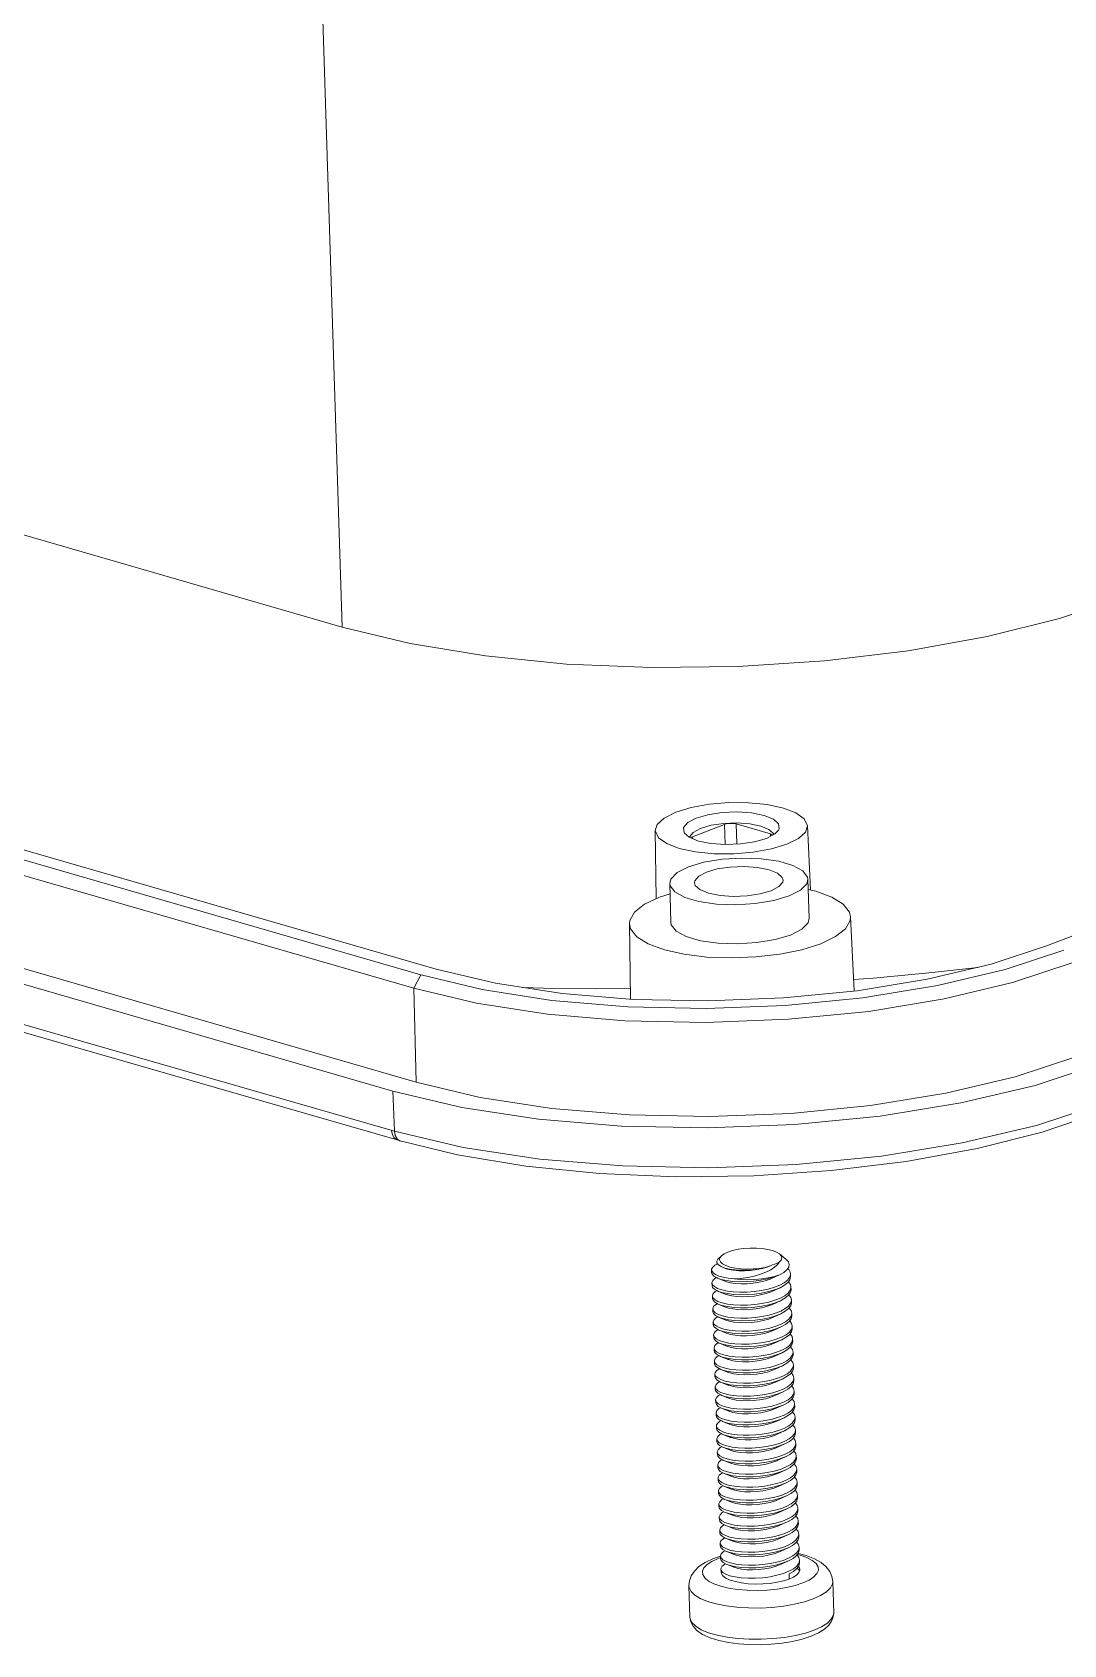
# Model space of a CAD drawing. Header units: millimetres. Extents: x 2698 to 3039, y 1138 to 1364.
# Drawn here: x 2855.01 to 2884.84, y 1137.73 to 1184.39 of the extents above; entities that cross this region are included whole.
import ezdxf

# ---------------------------------------------------------------- set-up
doc = ezdxf.new("R2010")
doc.units = ezdxf.units.MM
doc.layers.add('from', color=7, linetype='Continuous', lineweight=13)

# ---------------------------------------------------------------- blocks, each defined once
blk = doc.blocks.new('A$C4FA966CF')
at = {"color": 7, "linetype": 'Continuous'}
for p, q in [((49.082, 36.808), (48.234, 63.384)), ((49.082, 36.808), (6.446, 49.146)), ((74.582, 25.29), (114.255, 40.681)), ((51.927, 24.226), (9.651, 36.46)), ((10.198, 36.673), (52.474, 24.439)), ((51.663, 23.743), (9.387, 35.977)), ((8.642, 32.258), (50.911, 20.027)), ((9.472, 32.582), (51.748, 20.348)), ((60.399, 29.451), (60.43, 26.986)), ((61.62, 29.207), (61.448, 29.357)), ((61.956, 29.07), (61.62, 29.207)), ((61.738, 29.219), (62.901, 29.67)), ((61.738, 29.219), (61.741, 29.15)), ((62.036, 29.527), (61.765, 29.384)), ((62.924, 28.942), (62.901, 29.67)), ((63.325, 29.687), (63.348, 28.958)), ((63.325, 29.687), (64.564, 29.328)), ((64.723, 29.326), (64.417, 29.164)), ((64.565, 29.243), (64.564, 29.328)), ((64.673, 29.299), (64.669, 29.342)), ((64.854, 29.464), (64.723, 29.326)), ((65.896, 29.624), (66.012, 27.301)), ((60.919, 27.531), (60.963, 26.119)), ((65.916, 27.687), (65.96, 26.276)), ((60.93, 27.162), (60.546, 27.041)), ((66.198, 27.259), (65.928, 27.32)), ((67.459, 26.332), (67.593, 23.646)), ((59.463, 26.081), (59.498, 23.354)), ((51.927, 24.226), (51.663, 23.743)), ((70.175, 24.286), (72.055, 24.49)), ((51.663, 23.743), (51.748, 20.348)), ((50.97, 18.57), (36.844, 22.639)), ((37.122, 22.274), (51.07, 18.257)), ((50.915, 20.025), (50.97, 18.57)), ((74.174, 18.784), (76.524, 19.555)), ((51.069, 18.257), (51.174, 18.226)), ((51.155, 18.232), (51.172, 18.226)), ((62.791, 14.071), (62.681, 13.967)), ((64.89, 14.136), (65.123, 13.944)), ((62.432, 13.557), (62.435, 13.462)), ((62.832, 13.652), (62.929, 13.614)), ((64.365, 13.645), (64.509, 13.689)), ((64.611, 13.73), (64.614, 13.731)), ((64.614, 13.731), (64.631, 13.74)), ((62.447, 13.086), (62.45, 12.992)), ((62.668, 13.253), (62.944, 13.144)), ((64.626, 13.26), (64.894, 13.385)), ((64.641, 12.789), (64.908, 12.915)), ((64.893, 13.385), (64.696, 13.306)), ((64.907, 12.914), (64.713, 12.836)), ((65.287, 13.379), (65.254, 13.28)), ((65.303, 12.926), (65.275, 12.823)), ((65.288, 13.411), (65.287, 13.379)), ((65.288, 13.411), (65.291, 13.317)), ((65.303, 12.94), (65.303, 12.926)), ((65.303, 12.94), (65.306, 12.846)), ((62.462, 12.616), (62.465, 12.522)), ((62.682, 12.782), (62.958, 12.673)), ((62.697, 12.312), (62.973, 12.203)), ((64.655, 12.319), (64.923, 12.444)), ((64.922, 12.444), (64.726, 12.366)), ((65.318, 12.456), (65.29, 12.353)), ((65.318, 12.47), (65.318, 12.456)), ((65.318, 12.47), (65.321, 12.376)), ((62.477, 12.145), (62.479, 12.051)), ((62.491, 11.675), (62.494, 11.581)), ((62.52, 11.598), (62.491, 11.675)), ((62.575, 11.818), (62.653, 11.87)), ((62.712, 11.841), (62.988, 11.733)), ((64.67, 11.849), (64.938, 11.974)), ((65.333, 11.986), (65.305, 11.883)), ((65.333, 11.999), (65.333, 11.986)), ((65.333, 11.999), (65.335, 11.905)), ((62.506, 11.205), (62.509, 11.11)), ((62.727, 11.371), (63.003, 11.262)), ((64.685, 11.378), (64.953, 11.503)), ((64.952, 11.503), (64.757, 11.425)), ((65.347, 11.515), (65.32, 11.412)), ((65.347, 11.529), (65.347, 11.515)), ((65.347, 11.529), (65.35, 11.435)), ((62.521, 10.734), (62.524, 10.64)), ((62.741, 10.901), (63.017, 10.792)), ((64.7, 10.908), (64.967, 11.033)), ((64.714, 10.437), (64.982, 10.563)), ((64.966, 11.033), (64.772, 10.955)), ((65.362, 11.045), (65.334, 10.942)), ((65.377, 10.574), (65.349, 10.471)), ((65.362, 11.059), (65.362, 11.045)), ((65.362, 11.059), (65.365, 10.965)), ((65.377, 10.588), (65.377, 10.574)), ((65.377, 10.588), (65.38, 10.494)), ((62.536, 10.264), (62.538, 10.17)), ((62.756, 10.43), (63.032, 10.321)), ((62.771, 9.96), (63.047, 9.851)), ((64.729, 9.967), (64.997, 10.092)), ((64.996, 10.092), (64.804, 10.015)), ((65.392, 10.104), (65.364, 10.001)), ((65.392, 10.118), (65.392, 10.104)), ((65.392, 10.118), (65.394, 10.024)), ((62.55, 9.793), (62.553, 9.699)), ((62.786, 9.489), (63.062, 9.381)), ((64.744, 9.497), (65.012, 9.622)), ((65.011, 9.621), (64.816, 9.544)), ((65.406, 9.634), (65.379, 9.531)), ((65.406, 9.647), (65.406, 9.634)), ((65.406, 9.647), (65.409, 9.553)), ((62.565, 9.323), (62.568, 9.229)), ((62.58, 8.853), (62.583, 8.758)), ((62.8, 9.019), (63.076, 8.91)), ((64.759, 9.026), (65.026, 9.151)), ((65.025, 9.151), (64.829, 9.073)), ((65.421, 9.163), (65.393, 9.06)), ((65.421, 9.177), (65.421, 9.163)), ((65.421, 9.177), (65.424, 9.083)), ((62.595, 8.382), (62.598, 8.288)), ((62.815, 8.549), (63.091, 8.44)), ((64.773, 8.556), (65.041, 8.681)), ((64.788, 8.085), (65.056, 8.211)), ((65.04, 8.681), (64.846, 8.603)), ((65.055, 8.21), (64.882, 8.14)), ((65.436, 8.693), (65.408, 8.59)), ((65.451, 8.222), (65.423, 8.119)), ((65.436, 8.707), (65.436, 8.693)), ((65.436, 8.707), (65.439, 8.613)), ((65.451, 8.236), (65.451, 8.222)), ((65.451, 8.236), (65.453, 8.142)), ((62.609, 7.912), (62.612, 7.818)), ((62.83, 8.078), (63.106, 7.969)), ((62.977, 8.031), (62.83, 8.078)), ((62.845, 7.608), (63.121, 7.499)), ((63.236, 7.93), (63.106, 7.969)), ((64.803, 7.615), (65.071, 7.74)), ((65.07, 7.74), (64.874, 7.662)), ((65.465, 7.752), (65.438, 7.649)), ((65.465, 7.766), (65.465, 7.752)), ((65.465, 7.766), (65.468, 7.672)), ((62.624, 7.441), (62.627, 7.347)), ((62.859, 7.137), (63.135, 7.029)), ((64.818, 7.145), (65.085, 7.27)), ((65.084, 7.269), (64.89, 7.192)), ((65.48, 7.282), (65.452, 7.179)), ((65.48, 7.295), (65.48, 7.282)), ((65.48, 7.295), (65.483, 7.201)), ((62.639, 6.971), (62.642, 6.877)), ((62.654, 6.501), (62.657, 6.406)), ((62.874, 6.667), (63.15, 6.558)), ((64.832, 6.674), (65.1, 6.799)), ((65.495, 6.811), (65.467, 6.708)), ((65.495, 6.825), (65.495, 6.811)), ((65.495, 6.825), (65.498, 6.731)), ((62.668, 6.03), (62.671, 5.936)), ((62.889, 6.197), (63.165, 6.088)), ((64.847, 6.204), (65.115, 6.329)), ((64.862, 5.733), (65.13, 5.859)), ((65.114, 6.329), (64.922, 6.252)), ((65.129, 5.858), (64.934, 5.781)), ((65.51, 6.341), (65.482, 6.238)), ((65.524, 5.87), (65.497, 5.767)), ((65.51, 6.355), (65.51, 6.341)), ((65.51, 6.355), (65.512, 6.261)), ((65.524, 5.884), (65.524, 5.87)), ((65.524, 5.884), (65.527, 5.79)), ((62.683, 5.56), (62.686, 5.466)), ((62.904, 5.726), (63.18, 5.617)), ((62.918, 5.256), (63.194, 5.147)), ((64.877, 5.263), (65.144, 5.388)), ((65.539, 5.4), (65.511, 5.297)), ((65.539, 5.414), (65.539, 5.4)), ((65.539, 5.414), (65.542, 5.32)), ((62.698, 5.089), (62.701, 4.995)), ((62.933, 4.785), (63.209, 4.677)), ((64.891, 4.793), (65.159, 4.918)), ((65.158, 4.917), (64.963, 4.84)), ((65.554, 4.93), (65.526, 4.827)), ((65.554, 4.943), (65.554, 4.93)), ((65.554, 4.943), (65.557, 4.849)), ((62.713, 4.619), (62.716, 4.525)), ((62.727, 4.149), (62.73, 4.054)), ((62.948, 4.315), (63.224, 4.206)), ((64.906, 4.322), (65.174, 4.447)), ((65.173, 4.447), (65.031, 4.388)), ((65.569, 4.459), (65.541, 4.356)), ((65.569, 4.473), (65.569, 4.459)), ((65.569, 4.473), (65.571, 4.379)), ((62.742, 3.678), (62.745, 3.584)), ((62.963, 3.845), (63.239, 3.736)), ((64.921, 3.852), (65.189, 3.977)), ((64.936, 3.381), (65.203, 3.507)), ((65.188, 3.977), (64.991, 3.898)), ((65.202, 3.506), (65.008, 3.429)), ((65.583, 3.989), (65.556, 3.886)), ((65.598, 3.518), (65.57, 3.415)), ((65.583, 4.003), (65.583, 3.989)), ((65.583, 4.003), (65.586, 3.909)), ((65.598, 3.532), (65.598, 3.518)), ((65.598, 3.532), (65.601, 3.438)), ((62.502, 3.116), (62.757, 3.2)), ((62.759, 3.15), (62.669, 3.121)), ((62.757, 3.208), (62.76, 3.114)), ((62.977, 3.374), (63.253, 3.265)), ((64.95, 2.911), (65.218, 3.036)), ((65.217, 3.036), (65.022, 2.958)), ((65.613, 3.048), (65.585, 2.945)), ((65.613, 3.062), (65.613, 3.048)), ((65.613, 3.062), (65.616, 2.968)), ((62.772, 2.737), (62.775, 2.633)), ((62.992, 2.904), (63.268, 2.795)), ((65.232, 2.565), (65.238, 2.377)), ((65.533, 2.776), (65.595, 2.702)), ((65.595, 2.702), (65.608, 2.659)), ((61.615, 2.126), (61.651, 0.997)), ((66.813, 2.289), (66.848, 1.16))]:
    blk.add_line(p, q, dxfattribs=at)
for points in [[(49.082, 36.808), (51.531, 36.214), (54.256, 35.765), (57.191, 35.472), (60.262, 35.342), (63.395, 35.38), (66.512, 35.583), (69.537, 35.947), (72.395, 36.463), (75.016, 37.118), (77.336, 37.897)], [(65.028, 30.261), (64.444, 30.387), (63.773, 30.454), (63.06, 30.458), (62.354, 30.399), (61.7, 30.281), (61.143, 30.112)], [(61.143, 30.112), (60.724, 29.902), (60.471, 29.669), (60.399, 29.451)], [(61.448, 29.357), (61.437, 29.376), (61.42, 29.557), (61.57, 29.736), (61.874, 29.897), (62.301, 30.022), (62.809, 30.099), (63.351, 30.121), (63.881, 30.085), (64.338, 29.994)], [(64.338, 29.994), (64.673, 29.857), (64.857, 29.689), (64.874, 29.506), (64.854, 29.464)], [(65.896, 29.624), (65.779, 29.873), (65.484, 30.086), (65.028, 30.261)], [(60.399, 29.451), (60.4, 29.426), (60.516, 29.19), (60.811, 28.977), (61.266, 28.802)], [(61.765, 29.384), (61.631, 29.225), (61.634, 29.201)], [(61.738, 29.219), (61.692, 29.197), (61.678, 29.183)], [(64.417, 29.164), (63.985, 29.039), (63.473, 28.963), (62.931, 28.942), (62.408, 28.978), (61.956, 29.07)], [(64.211, 29.611), (63.811, 29.691), (63.349, 29.724), (62.87, 29.705), (62.417, 29.638), (62.036, 29.527)], [(63.11, 29.708), (63.033, 29.702), (62.961, 29.689), (62.901, 29.67)], [(63.325, 29.687), (63.261, 29.7), (63.188, 29.708), (63.11, 29.708)], [(64.669, 29.342), (64.506, 29.49), (64.211, 29.611)], [(64.646, 29.285), (64.646, 29.286), (64.613, 29.309), (64.564, 29.328)], [(65.152, 28.952), (65.571, 29.161), (65.824, 29.395), (65.896, 29.624)], [(61.266, 28.802), (61.851, 28.676), (62.522, 28.61), (63.235, 28.605), (63.941, 28.664), (64.595, 28.782), (65.152, 28.952)], [(61.595, 28.136), (61.186, 27.927), (60.959, 27.693), (60.919, 27.53)], [(65.916, 27.688), (65.903, 27.764), (65.733, 27.991), (65.375, 28.188), (64.86, 28.339), (64.227, 28.43), (63.53, 28.456), (62.821, 28.412), (62.155, 28.303), (61.595, 28.136)], [(61.818, 27.559), (61.83, 27.632), (61.968, 27.797), (62.247, 27.945), (62.64, 28.06), (63.106, 28.13), (63.605, 28.151), (64.092, 28.118), (64.512, 28.033)], [(64.512, 28.033), (64.819, 27.908), (64.988, 27.754), (65.016, 27.659)], [(60.919, 27.53), (60.931, 27.454), (61.102, 27.227), (61.46, 27.03), (61.975, 26.879), (62.607, 26.787), (63.304, 26.762), (64.014, 26.805), (64.679, 26.915), (65.239, 27.082)], [(62.323, 27.184), (62.014, 27.311), (61.845, 27.466), (61.818, 27.559)], [(65.016, 27.659), (65.004, 27.586), (64.865, 27.42), (64.583, 27.271)], [(65.239, 27.082), (65.649, 27.291), (65.875, 27.525), (65.916, 27.688)], [(60.546, 27.041), (60.008, 26.783), (59.646, 26.496), (59.476, 26.195), (59.464, 26.081)], [(64.583, 27.271), (64.187, 27.156), (63.717, 27.086), (63.218, 27.067), (62.738, 27.101), (62.323, 27.184)], [(67.459, 26.331), (67.419, 26.501), (67.193, 26.787), (66.78, 27.044), (66.198, 27.259)], [(65.96, 26.276), (65.921, 26.117), (65.694, 25.88), (65.284, 25.67)], [(66.377, 25.354), (66.915, 25.613), (67.277, 25.9), (67.447, 26.2), (67.459, 26.331)], [(59.464, 26.081), (59.504, 25.895), (59.73, 25.609), (60.143, 25.352), (60.726, 25.136)], [(65.284, 25.67), (64.726, 25.504), (64.068, 25.395), (63.366, 25.351), (62.671, 25.375), (62.036, 25.465), (61.517, 25.613), (61.154, 25.81), (60.977, 26.037), (60.963, 26.119)], [(51.929, 24.226), (54.14, 23.698), (56.663, 23.308), (59.41, 23.077), (62.242, 23.017), (65.099, 23.126), (67.906, 23.401), (70.602, 23.84), (73.05, 24.422), (75.163, 25.121)], [(74.582, 25.29), (72.546, 24.618), (70.228, 24.068), (67.698, 23.656), (65.032, 23.393), (62.311, 23.289), (59.615, 23.344), (57.026, 23.56), (54.621, 23.928), (52.474, 24.439)], [(60.726, 25.136), (61.447, 24.975), (62.266, 24.875), (63.142, 24.842), (64.033, 24.876), (64.897, 24.976), (65.691, 25.138), (66.377, 25.354)], [(51.663, 23.743), (53.932, 23.203), (56.498, 22.806), (59.291, 22.57), (62.228, 22.506), (65.21, 22.621), (68.114, 22.909), (70.844, 23.358), (73.318, 23.95), (75.471, 24.66)], [(67.573, 24.061), (68.276, 24.113), (70.175, 24.286)], [(55.608, 23.777), (56.354, 23.754), (58.272, 23.728), (59.493, 23.732)], [(50.911, 20.027), (53.4, 19.435), (56.18, 19.009), (59.174, 18.759), (62.291, 18.694), (65.439, 18.815), (68.522, 19.119), (71.448, 19.595), (74.128, 20.232), (76.489, 21.011)], [(75.6, 21.266), (73.404, 20.542), (70.903, 19.948), (68.173, 19.503), (65.297, 19.22), (62.361, 19.107), (59.452, 19.167), (56.658, 19.399), (54.064, 19.797), (51.748, 20.348)], [(50.968, 18.572), (53.446, 17.987), (56.224, 17.564), (59.218, 17.317), (62.337, 17.253), (65.487, 17.374), (68.571, 17.676), (71.497, 18.151), (74.174, 18.784)], [(51.172, 18.226), (53.247, 17.723), (55.722, 17.311), (58.375, 17.045), (61.138, 16.929), (63.964, 16.965), (66.757, 17.151), (69.471, 17.48), (72.03, 17.947), (74.382, 18.541), (76.338, 19.197)], [(50.865, 18.6), (50.892, 18.448), (50.957, 18.331)], [(50.957, 18.331), (51.052, 18.262), (51.069, 18.257)], [(50.968, 18.572), (50.995, 18.419), (51.06, 18.301), (51.155, 18.232)], [(62.791, 14.071), (62.734, 13.994), (62.722, 13.918), (62.755, 13.844), (62.832, 13.774), (62.949, 13.713), (63.102, 13.661), (63.285, 13.622), (63.49, 13.597), (63.71, 13.586), (63.935, 13.591), (64.156, 13.611), (64.365, 13.645)], [(64.89, 14.136), (64.783, 14.203), (64.64, 14.258), (64.466, 14.301), (64.267, 14.331), (64.051, 14.347), (63.827, 14.347), (63.604, 14.332), (63.39, 14.302), (63.195, 14.259), (63.025, 14.205), (62.888, 14.14), (62.791, 14.071)], [(64.873, 13.842), (64.943, 13.916), (64.969, 13.992), (64.951, 14.068), (64.89, 14.136)], [(62.432, 13.557), (62.436, 13.589), (62.473, 13.658), (62.552, 13.726), (62.649, 13.779)], [(62.485, 13.452), (62.44, 13.519), (62.432, 13.557)], [(62.668, 13.253), (62.631, 13.268), (62.519, 13.332), (62.453, 13.402), (62.435, 13.462)], [(63.248, 13.233), (63.037, 13.255), (62.851, 13.29), (62.694, 13.336), (62.57, 13.39), (62.485, 13.452)], [(62.679, 13.739), (62.628, 13.807), (62.623, 13.878), (62.664, 13.95), (62.681, 13.968)], [(62.832, 13.652), (62.774, 13.678), (62.679, 13.739)], [(64.365, 13.645), (64.161, 13.598), (63.94, 13.566), (63.713, 13.548), (63.488, 13.545), (63.273, 13.558), (63.077, 13.585), (62.909, 13.626), (62.832, 13.652)], [(64.614, 13.731), (64.465, 13.671), (64.273, 13.614), (64.063, 13.57), (63.844, 13.542), (63.626, 13.528), (63.416, 13.529), (63.225, 13.545), (63.059, 13.575), (62.929, 13.614)], [(64.713, 13.657), (64.573, 13.563), (64.398, 13.476), (64.196, 13.4), (63.975, 13.337), (63.738, 13.288), (63.492, 13.252), (63.248, 13.233)], [(64.631, 13.74), (64.723, 13.771), (64.804, 13.805), (64.873, 13.842)], [(64.873, 13.842), (64.835, 13.779), (64.781, 13.717), (64.713, 13.657)], [(64.894, 13.385), (65.045, 13.469), (65.157, 13.561), (65.223, 13.658), (65.24, 13.755), (65.209, 13.849), (65.123, 13.944)], [(65.186, 13.604), (65.221, 13.571), (65.276, 13.477), (65.288, 13.411)], [(62.447, 13.086), (62.447, 13.096), (62.476, 13.172), (62.552, 13.245), (62.611, 13.279)], [(62.535, 12.952), (62.467, 13.022), (62.447, 13.086)], [(62.682, 12.782), (62.652, 12.795), (62.539, 12.858), (62.471, 12.927), (62.45, 12.992)], [(64.904, 13.008), (64.708, 12.93), (64.483, 12.864), (64.237, 12.813), (63.978, 12.777), (63.716, 12.757), (63.459, 12.753), (63.216, 12.766), (62.995, 12.794), (62.803, 12.835), (62.648, 12.889), (62.535, 12.952)], [(64.696, 13.306), (64.467, 13.24), (64.217, 13.188), (63.958, 13.152), (63.697, 13.133), (63.437, 13.13), (63.19, 13.144), (62.969, 13.173), (62.782, 13.214), (62.668, 13.253)], [(64.713, 12.836), (64.488, 12.771), (64.239, 12.718), (63.979, 12.682), (63.718, 12.663), (63.462, 12.659), (63.22, 12.672), (62.998, 12.7), (62.808, 12.741), (62.682, 12.782)], [(64.626, 13.26), (64.552, 13.228), (64.366, 13.165), (64.159, 13.115), (63.939, 13.08), (63.715, 13.06), (63.498, 13.057), (63.296, 13.069), (63.119, 13.094), (62.975, 13.132), (62.944, 13.144)], [(63.248, 13.233), (63.488, 13.21), (63.739, 13.202), (63.995, 13.21), (64.246, 13.233), (64.484, 13.271)], [(64.484, 13.271), (64.702, 13.322), (64.893, 13.385)], [(65.254, 13.28), (65.177, 13.184), (65.059, 13.093), (64.904, 13.008)], [(65.291, 13.317), (65.265, 13.203), (65.19, 13.1), (65.068, 13.002), (64.908, 12.915)], [(65.306, 12.846), (65.306, 12.828), (65.277, 12.726), (65.202, 12.627), (65.082, 12.531), (64.923, 12.444)], [(65.21, 13.128), (65.213, 13.126), (65.282, 13.028), (65.303, 12.94)], [(62.462, 12.616), (62.462, 12.626), (62.49, 12.701), (62.566, 12.775), (62.626, 12.809)], [(62.55, 12.482), (62.482, 12.552), (62.462, 12.616)], [(62.697, 12.312), (62.666, 12.324), (62.553, 12.388), (62.485, 12.458), (62.465, 12.522)], [(62.477, 12.145), (62.477, 12.155), (62.505, 12.231), (62.581, 12.304), (62.641, 12.338)], [(64.919, 12.538), (64.723, 12.46), (64.498, 12.394), (64.252, 12.342), (63.993, 12.306), (63.731, 12.286), (63.474, 12.283), (63.23, 12.296), (63.009, 12.323), (62.818, 12.365), (62.663, 12.419), (62.55, 12.482)], [(64.726, 12.366), (64.501, 12.3), (64.255, 12.248), (63.996, 12.212), (63.734, 12.192), (63.477, 12.189), (63.233, 12.201), (63.012, 12.229), (62.821, 12.271), (62.697, 12.312)], [(64.641, 12.789), (64.593, 12.768), (64.412, 12.703), (64.207, 12.651), (63.988, 12.614), (63.765, 12.592), (63.546, 12.586), (63.341, 12.595), (63.16, 12.619), (63.01, 12.655), (62.958, 12.673)], [(64.655, 12.319), (64.633, 12.309), (64.456, 12.242), (64.255, 12.188), (64.038, 12.148), (63.814, 12.124), (63.594, 12.116), (63.386, 12.123), (63.201, 12.144), (63.045, 12.179), (62.973, 12.203)], [(65.275, 12.823), (65.2, 12.722), (65.08, 12.626), (64.919, 12.538)], [(65.29, 12.353), (65.215, 12.252), (65.095, 12.156), (64.934, 12.067)], [(65.321, 12.376), (65.321, 12.365), (65.294, 12.262), (65.219, 12.159), (65.097, 12.061), (64.938, 11.974)], [(65.225, 12.658), (65.228, 12.655), (65.297, 12.558), (65.318, 12.47)], [(62.565, 12.011), (62.497, 12.081), (62.477, 12.145)], [(62.479, 12.051), (62.507, 11.977), (62.58, 11.908), (62.697, 11.847), (62.712, 11.841)], [(62.491, 11.675), (62.51, 11.745), (62.575, 11.818)], [(64.934, 12.067), (64.738, 11.989), (64.513, 11.923), (64.267, 11.872), (64.008, 11.836), (63.746, 11.816), (63.488, 11.812), (63.245, 11.825), (63.024, 11.853), (62.833, 11.895), (62.678, 11.948), (62.565, 12.011)], [(62.712, 11.841), (62.851, 11.796), (63.04, 11.757), (63.261, 11.73), (63.505, 11.718), (63.759, 11.722), (64.014, 11.742), (64.27, 11.778), (64.517, 11.83)], [(64.67, 11.849), (64.501, 11.781), (64.302, 11.725), (64.087, 11.683), (63.864, 11.656), (63.642, 11.645), (63.432, 11.65), (63.243, 11.669), (63.082, 11.702), (62.988, 11.733)], [(64.517, 11.83), (64.743, 11.896), (64.937, 11.973)], [(65.305, 11.883), (65.23, 11.782), (65.11, 11.685), (64.949, 11.597)], [(65.335, 11.905), (65.336, 11.893), (65.309, 11.791), (65.234, 11.689), (65.112, 11.591), (64.953, 11.503)], [(65.24, 12.187), (65.243, 12.185), (65.312, 12.087), (65.333, 11.999)], [(65.255, 11.717), (65.258, 11.715), (65.326, 11.617), (65.347, 11.529)], [(62.727, 11.371), (62.699, 11.382), (62.584, 11.446), (62.515, 11.515), (62.494, 11.581)], [(62.506, 11.205), (62.506, 11.215), (62.535, 11.29), (62.611, 11.363), (62.671, 11.398)], [(62.594, 11.07), (62.526, 11.141), (62.506, 11.205)], [(62.741, 10.901), (62.713, 10.912), (62.597, 10.976), (62.529, 11.047), (62.509, 11.11)], [(64.949, 11.597), (64.755, 11.52), (64.534, 11.455), (64.292, 11.403), (64.038, 11.367), (63.779, 11.346), (63.525, 11.342), (63.284, 11.353), (63.063, 11.379), (62.871, 11.418), (62.713, 11.469), (62.594, 11.53), (62.52, 11.598)], [(64.963, 11.127), (64.767, 11.048), (64.542, 10.983), (64.296, 10.931), (64.037, 10.895), (63.775, 10.875), (63.518, 10.872), (63.275, 10.884), (63.054, 10.912), (62.862, 10.954), (62.707, 11.007), (62.594, 11.07)], [(64.757, 11.425), (64.533, 11.36), (64.286, 11.308), (64.026, 11.271), (63.766, 11.252), (63.509, 11.248), (63.267, 11.26), (63.046, 11.288), (62.855, 11.329), (62.727, 11.371)], [(64.685, 11.378), (64.544, 11.321), (64.349, 11.263), (64.136, 11.218), (63.913, 11.189), (63.691, 11.176), (63.478, 11.178), (63.285, 11.195), (63.12, 11.226), (63.003, 11.262)], [(65.32, 11.412), (65.245, 11.311), (65.124, 11.215), (64.963, 11.127)], [(65.35, 11.435), (65.35, 11.418), (65.321, 11.315), (65.246, 11.215), (65.126, 11.12), (64.967, 11.033)], [(65.269, 11.247), (65.272, 11.244), (65.341, 11.147), (65.362, 11.059)], [(62.521, 10.734), (62.521, 10.744), (62.549, 10.82), (62.625, 10.893), (62.686, 10.927)], [(62.609, 10.6), (62.541, 10.67), (62.521, 10.734)], [(62.524, 10.64), (62.542, 10.579), (62.609, 10.508), (62.72, 10.445), (62.756, 10.43)], [(64.978, 10.656), (64.782, 10.578), (64.557, 10.512), (64.311, 10.461), (64.052, 10.425), (63.79, 10.405), (63.533, 10.401), (63.289, 10.414), (63.068, 10.442), (62.877, 10.483), (62.722, 10.537), (62.609, 10.6)], [(64.772, 10.955), (64.546, 10.889), (64.302, 10.838), (64.048, 10.802), (63.788, 10.782), (63.528, 10.777), (63.281, 10.79), (63.06, 10.818), (62.87, 10.858), (62.741, 10.901)], [(64.7, 10.908), (64.587, 10.861), (64.396, 10.8), (64.185, 10.754), (63.963, 10.722), (63.74, 10.706), (63.525, 10.706), (63.328, 10.721), (63.158, 10.75), (63.017, 10.792)], [(64.553, 10.417), (64.784, 10.484), (64.981, 10.562)], [(65.334, 10.942), (65.259, 10.841), (65.139, 10.745), (64.978, 10.656)], [(65.365, 10.965), (65.339, 10.852), (65.264, 10.748), (65.142, 10.65), (64.982, 10.563)], [(65.284, 10.776), (65.287, 10.774), (65.356, 10.676), (65.377, 10.588)], [(62.536, 10.264), (62.536, 10.274), (62.564, 10.349), (62.64, 10.423), (62.7, 10.457)], [(62.624, 10.13), (62.556, 10.2), (62.536, 10.264)], [(62.567, 10.093), (62.54, 10.155), (62.538, 10.17)], [(62.55, 9.793), (62.56, 9.845), (62.605, 9.909), (62.684, 9.972), (62.715, 9.988)], [(62.771, 9.96), (62.642, 10.025), (62.567, 10.093)], [(64.993, 10.186), (64.797, 10.108), (64.572, 10.042), (64.326, 9.99), (64.067, 9.954), (63.805, 9.934), (63.547, 9.931), (63.304, 9.944), (63.083, 9.971), (62.892, 10.013), (62.737, 10.067), (62.624, 10.13)], [(62.756, 10.43), (62.871, 10.392), (63.059, 10.35), (63.28, 10.321), (63.525, 10.307), (63.782, 10.31), (64.041, 10.329), (64.301, 10.364), (64.553, 10.417)], [(64.804, 10.015), (64.584, 9.95), (64.343, 9.899), (64.088, 9.862), (63.831, 9.841), (63.575, 9.836), (63.334, 9.847), (63.115, 9.873), (62.923, 9.912), (62.771, 9.96)], [(64.714, 10.437), (64.629, 10.401), (64.442, 10.338), (64.233, 10.29), (64.012, 10.256), (63.789, 10.237), (63.572, 10.235), (63.372, 10.247), (63.197, 10.274), (63.055, 10.313), (63.032, 10.321)], [(64.729, 9.967), (64.67, 9.941), (64.487, 9.877), (64.281, 9.826), (64.062, 9.79), (63.838, 9.769), (63.62, 9.764), (63.417, 9.774), (63.237, 9.799), (63.089, 9.836), (63.047, 9.851)], [(65.349, 10.471), (65.274, 10.37), (65.154, 10.274), (64.993, 10.186)], [(64.997, 10.092), (65.156, 10.18), (65.277, 10.276), (65.352, 10.377), (65.38, 10.478), (65.38, 10.494)], [(65.364, 10.001), (65.289, 9.9), (65.169, 9.804), (65.008, 9.715)], [(65.394, 10.024), (65.394, 10.007), (65.366, 9.905), (65.29, 9.804), (65.17, 9.709), (65.012, 9.622)], [(65.299, 10.306), (65.302, 10.303), (65.371, 10.206), (65.392, 10.118)], [(62.579, 9.717), (62.551, 9.78), (62.55, 9.793)], [(62.786, 9.489), (62.754, 9.502), (62.639, 9.567), (62.572, 9.638), (62.553, 9.699)], [(62.565, 9.323), (62.565, 9.333), (62.594, 9.408), (62.67, 9.482), (62.73, 9.516)], [(65.008, 9.715), (64.814, 9.638), (64.593, 9.573), (64.351, 9.522), (64.097, 9.485), (63.838, 9.465), (63.584, 9.46), (63.343, 9.471), (63.122, 9.497), (62.93, 9.537), (62.772, 9.588), (62.653, 9.649), (62.579, 9.717)], [(64.816, 9.544), (64.59, 9.477), (64.344, 9.426), (64.09, 9.39), (63.831, 9.37), (63.57, 9.366), (63.322, 9.379), (63.1, 9.407), (62.911, 9.448), (62.786, 9.489)], [(64.744, 9.497), (64.711, 9.482), (64.532, 9.416), (64.329, 9.362), (64.111, 9.324), (63.888, 9.301), (63.668, 9.293), (63.462, 9.301), (63.278, 9.324), (63.125, 9.359), (63.062, 9.381)], [(65.379, 9.531), (65.304, 9.43), (65.183, 9.333), (65.022, 9.245)], [(65.409, 9.553), (65.384, 9.442), (65.309, 9.338), (65.187, 9.24), (65.026, 9.151)], [(65.314, 9.835), (65.317, 9.833), (65.385, 9.735), (65.406, 9.647)], [(65.329, 9.365), (65.331, 9.363), (65.4, 9.265), (65.421, 9.177)], [(62.653, 9.189), (62.585, 9.259), (62.565, 9.323)], [(62.8, 9.019), (62.765, 9.034), (62.654, 9.096), (62.587, 9.166), (62.568, 9.229)], [(62.58, 8.853), (62.58, 8.863), (62.608, 8.938), (62.684, 9.011), (62.744, 9.045)], [(62.668, 8.718), (62.6, 8.789), (62.58, 8.853)], [(62.815, 8.549), (62.792, 8.558), (62.675, 8.622), (62.605, 8.692), (62.583, 8.758)], [(65.022, 9.245), (64.826, 9.167), (64.601, 9.101), (64.355, 9.049), (64.096, 9.013), (63.834, 8.994), (63.577, 8.99), (63.334, 9.003), (63.113, 9.031), (62.921, 9.072), (62.766, 9.126), (62.653, 9.189)], [(65.037, 8.775), (64.841, 8.696), (64.616, 8.631), (64.37, 8.579), (64.111, 8.543), (63.849, 8.523), (63.592, 8.52), (63.348, 8.532), (63.127, 8.56), (62.936, 8.602), (62.781, 8.655), (62.668, 8.718)], [(64.829, 9.073), (64.6, 9.006), (64.348, 8.954), (64.087, 8.918), (63.828, 8.899), (63.572, 8.896), (63.328, 8.909), (63.106, 8.938), (62.918, 8.98), (62.8, 9.019)], [(64.759, 9.026), (64.577, 8.955), (64.377, 8.899), (64.161, 8.858), (63.937, 8.833), (63.716, 8.823), (63.507, 8.829), (63.32, 8.849), (63.161, 8.882), (63.076, 8.91)], [(65.393, 9.06), (65.318, 8.959), (65.198, 8.863), (65.037, 8.775)], [(65.424, 9.083), (65.424, 9.066), (65.396, 8.965), (65.321, 8.865), (65.2, 8.768), (65.041, 8.681)], [(65.343, 8.895), (65.346, 8.892), (65.415, 8.795), (65.436, 8.707)], [(62.595, 8.382), (62.595, 8.392), (62.623, 8.468), (62.699, 8.541), (62.76, 8.575)], [(62.683, 8.248), (62.615, 8.318), (62.595, 8.382)], [(62.83, 8.078), (62.815, 8.084), (62.693, 8.148), (62.62, 8.22), (62.598, 8.288)], [(65.052, 8.304), (64.856, 8.226), (64.631, 8.16), (64.385, 8.109), (64.126, 8.073), (63.864, 8.053), (63.606, 8.049), (63.363, 8.062), (63.142, 8.09), (62.951, 8.131), (62.796, 8.185), (62.683, 8.248)], [(64.846, 8.603), (64.623, 8.538), (64.379, 8.486), (64.123, 8.45), (63.863, 8.43), (63.604, 8.425), (63.361, 8.437), (63.141, 8.464), (62.95, 8.505), (62.815, 8.549)], [(64.773, 8.556), (64.62, 8.494), (64.424, 8.437), (64.21, 8.393), (63.987, 8.365), (63.765, 8.353), (63.553, 8.356), (63.362, 8.374), (63.198, 8.406), (63.091, 8.44)], [(65.408, 8.59), (65.333, 8.489), (65.213, 8.393), (65.052, 8.304)], [(65.056, 8.211), (65.215, 8.298), (65.335, 8.393), (65.411, 8.495), (65.439, 8.598), (65.439, 8.613)], [(65.358, 8.424), (65.361, 8.422), (65.43, 8.324), (65.451, 8.236)], [(62.609, 7.912), (62.615, 7.951), (62.655, 8.019), (62.734, 8.084), (62.774, 8.106)], [(62.652, 7.818), (62.614, 7.883), (62.609, 7.912)], [(62.845, 7.608), (62.811, 7.622), (62.699, 7.684), (62.632, 7.754), (62.612, 7.818)], [(62.624, 7.441), (62.624, 7.451), (62.653, 7.527), (62.729, 7.6), (62.788, 7.634)], [(62.989, 7.655), (62.842, 7.702), (62.729, 7.756), (62.652, 7.818)], [(64.874, 7.662), (64.646, 7.595), (64.395, 7.543), (64.135, 7.507), (63.875, 7.488), (63.62, 7.485), (63.376, 7.498), (63.154, 7.526), (62.965, 7.568), (62.845, 7.608)], [(64.882, 8.14), (64.687, 8.08), (64.473, 8.03), (64.247, 7.993), (64.015, 7.968), (63.783, 7.956), (63.557, 7.957), (63.344, 7.97), (63.149, 7.995), (62.977, 8.031)], [(65.067, 7.834), (64.894, 7.764), (64.698, 7.704), (64.485, 7.654), (64.259, 7.617), (64.027, 7.592), (63.795, 7.579), (63.569, 7.58), (63.356, 7.594), (63.16, 7.619), (62.989, 7.655)], [(64.803, 7.615), (64.706, 7.574), (64.517, 7.512), (64.307, 7.464), (64.086, 7.432), (63.863, 7.414), (63.647, 7.413), (63.448, 7.426), (63.275, 7.454), (63.135, 7.494), (63.121, 7.499)], [(64.788, 8.085), (64.663, 8.034), (64.471, 7.974), (64.259, 7.929), (64.036, 7.898), (63.814, 7.883), (63.6, 7.884), (63.405, 7.9), (63.236, 7.93)], [(65.423, 8.119), (65.348, 8.018), (65.228, 7.922), (65.067, 7.834)], [(65.453, 8.142), (65.428, 8.03), (65.353, 7.927), (65.231, 7.828), (65.071, 7.74)], [(65.438, 7.649), (65.363, 7.548), (65.242, 7.452), (65.081, 7.363)], [(65.468, 7.672), (65.468, 7.654), (65.44, 7.553), (65.365, 7.453), (65.244, 7.357), (65.085, 7.27)], [(65.373, 7.954), (65.376, 7.951), (65.444, 7.854), (65.465, 7.766)], [(62.712, 7.307), (62.644, 7.377), (62.624, 7.441)], [(62.859, 7.137), (62.837, 7.147), (62.719, 7.21), (62.649, 7.281), (62.627, 7.347)], [(62.639, 6.971), (62.639, 6.981), (62.667, 7.056), (62.743, 7.13), (62.804, 7.164)], [(65.081, 7.363), (64.885, 7.285), (64.66, 7.219), (64.414, 7.168), (64.155, 7.132), (63.893, 7.112), (63.636, 7.109), (63.393, 7.121), (63.172, 7.149), (62.98, 7.191), (62.825, 7.244), (62.712, 7.307)], [(64.89, 7.192), (64.667, 7.126), (64.424, 7.075), (64.168, 7.039), (63.909, 7.018), (63.65, 7.014), (63.406, 7.026), (63.186, 7.053), (62.995, 7.093), (62.859, 7.137)], [(64.818, 7.145), (64.748, 7.114), (64.563, 7.051), (64.356, 7.001), (64.136, 6.965), (63.912, 6.946), (63.694, 6.942), (63.492, 6.953), (63.315, 6.978), (63.169, 7.016), (63.135, 7.029)], [(65.452, 7.179), (65.377, 7.078), (65.257, 6.981), (65.096, 6.893)], [(65.483, 7.201), (65.483, 7.188), (65.456, 7.085), (65.38, 6.983), (65.259, 6.887), (65.1, 6.799)], [(65.387, 7.483), (65.39, 7.481), (65.459, 7.383), (65.48, 7.295)], [(65.402, 7.013), (65.405, 7.011), (65.474, 6.913), (65.495, 6.825)], [(62.727, 6.837), (62.659, 6.907), (62.639, 6.971)], [(62.642, 6.877), (62.66, 6.817), (62.725, 6.746), (62.837, 6.682), (62.874, 6.667)], [(62.654, 6.501), (62.654, 6.511), (62.682, 6.586), (62.758, 6.659), (62.818, 6.693)], [(62.742, 6.366), (62.674, 6.437), (62.654, 6.501)], [(65.096, 6.893), (64.9, 6.815), (64.675, 6.749), (64.429, 6.697), (64.17, 6.661), (63.908, 6.642), (63.651, 6.638), (63.407, 6.651), (63.186, 6.679), (62.995, 6.72), (62.84, 6.774), (62.727, 6.837)], [(65.111, 6.423), (64.915, 6.344), (64.69, 6.279), (64.444, 6.227), (64.185, 6.191), (63.923, 6.171), (63.665, 6.168), (63.422, 6.18), (63.201, 6.208), (63.01, 6.25), (62.855, 6.303), (62.742, 6.366)], [(62.874, 6.667), (62.988, 6.629), (63.174, 6.587), (63.395, 6.558), (63.642, 6.544), (63.903, 6.547), (64.163, 6.566), (64.423, 6.602), (64.674, 6.654)], [(64.832, 6.674), (64.789, 6.655), (64.608, 6.589), (64.404, 6.537), (64.185, 6.499), (63.961, 6.477), (63.742, 6.471), (63.537, 6.48), (63.355, 6.503), (63.204, 6.539), (63.15, 6.558)], [(64.674, 6.654), (64.903, 6.721), (65.099, 6.799)], [(65.467, 6.708), (65.392, 6.607), (65.272, 6.511), (65.111, 6.423)], [(65.498, 6.731), (65.498, 6.721), (65.472, 6.618), (65.397, 6.515), (65.275, 6.417), (65.115, 6.329)], [(65.417, 6.543), (65.42, 6.54), (65.489, 6.443), (65.51, 6.355)], [(62.889, 6.197), (62.865, 6.206), (62.749, 6.269), (62.679, 6.339), (62.657, 6.406)], [(62.668, 6.03), (62.672, 6.063), (62.71, 6.133), (62.789, 6.2), (62.832, 6.224)], [(62.72, 5.927), (62.675, 5.994), (62.668, 6.03)], [(62.904, 5.726), (62.881, 5.735), (62.763, 5.799), (62.693, 5.87), (62.671, 5.936)], [(63.702, 5.697), (63.475, 5.707), (63.266, 5.73), (63.081, 5.765), (62.926, 5.811), (62.804, 5.866), (62.72, 5.927)], [(63.69, 6.073), (63.444, 6.085), (63.218, 6.112), (63.024, 6.153), (62.889, 6.197)], [(63.79, 6), (63.583, 6.007), (63.397, 6.028), (63.24, 6.063), (63.165, 6.088)], [(64.922, 6.252), (64.701, 6.187), (64.456, 6.135), (64.2, 6.098), (63.943, 6.078), (63.69, 6.073)], [(65.126, 5.952), (64.962, 5.885), (64.777, 5.827), (64.575, 5.779), (64.361, 5.741), (64.141, 5.715), (63.919, 5.7), (63.702, 5.697)], [(64.847, 6.204), (64.829, 6.195), (64.652, 6.128), (64.451, 6.074), (64.234, 6.034), (64.011, 6.009), (63.79, 6)], [(65.482, 6.238), (65.407, 6.137), (65.287, 6.041), (65.126, 5.952)], [(65.512, 6.261), (65.512, 6.242), (65.483, 6.141), (65.408, 6.041), (65.288, 5.946), (65.13, 5.859)], [(65.432, 6.072), (65.435, 6.07), (65.503, 5.972), (65.524, 5.884)], [(62.683, 5.56), (62.683, 5.57), (62.712, 5.645), (62.788, 5.719), (62.848, 5.753)], [(62.771, 5.426), (62.703, 5.496), (62.683, 5.56)], [(62.686, 5.466), (62.704, 5.405), (62.77, 5.335), (62.882, 5.271), (62.918, 5.256)], [(62.698, 5.089), (62.698, 5.099), (62.726, 5.175), (62.802, 5.248), (62.862, 5.282)], [(65.14, 5.482), (64.944, 5.404), (64.719, 5.338), (64.473, 5.286), (64.214, 5.25), (63.952, 5.23), (63.695, 5.227), (63.452, 5.24), (63.231, 5.267), (63.039, 5.309), (62.884, 5.363), (62.771, 5.426)], [(64.934, 5.781), (64.711, 5.715), (64.468, 5.664), (64.214, 5.628), (63.954, 5.607), (63.695, 5.603), (63.45, 5.615), (63.23, 5.642), (63.04, 5.682), (62.904, 5.726)], [(62.918, 5.256), (63.033, 5.218), (63.219, 5.176), (63.44, 5.147), (63.687, 5.133), (63.946, 5.136), (64.206, 5.155), (64.465, 5.19), (64.717, 5.243)], [(64.862, 5.733), (64.696, 5.667), (64.499, 5.611), (64.284, 5.569), (64.06, 5.542), (63.839, 5.53), (63.628, 5.535), (63.438, 5.554), (63.277, 5.586), (63.18, 5.617)], [(64.877, 5.263), (64.74, 5.207), (64.546, 5.148), (64.333, 5.104), (64.11, 5.074), (63.888, 5.061), (63.675, 5.063), (63.481, 5.079), (63.315, 5.11), (63.194, 5.147)], [(64.717, 5.243), (64.947, 5.309), (65.143, 5.388)], [(65.497, 5.767), (65.422, 5.666), (65.301, 5.57), (65.14, 5.482)], [(65.527, 5.79), (65.527, 5.779), (65.5, 5.675), (65.425, 5.572), (65.303, 5.475), (65.144, 5.388)], [(65.511, 5.297), (65.436, 5.196), (65.316, 5.1), (65.155, 5.011)], [(65.542, 5.32), (65.542, 5.307), (65.515, 5.205), (65.44, 5.103), (65.319, 5.005), (65.159, 4.918)], [(65.446, 5.602), (65.449, 5.599), (65.518, 5.502), (65.539, 5.414)], [(62.786, 4.955), (62.718, 5.025), (62.698, 5.089)], [(62.933, 4.785), (62.905, 4.797), (62.79, 4.86), (62.722, 4.929), (62.701, 4.995)], [(62.713, 4.619), (62.713, 4.629), (62.741, 4.704), (62.817, 4.778), (62.877, 4.812)], [(65.155, 5.011), (64.959, 4.933), (64.734, 4.867), (64.488, 4.816), (64.229, 4.78), (63.967, 4.76), (63.71, 4.757), (63.466, 4.769), (63.245, 4.797), (63.054, 4.839), (62.899, 4.892), (62.786, 4.955)], [(64.963, 4.84), (64.74, 4.774), (64.492, 4.722), (64.233, 4.686), (63.973, 4.666), (63.716, 4.662), (63.474, 4.675), (63.253, 4.702), (63.062, 4.743), (62.933, 4.785)], [(64.891, 4.793), (64.783, 4.747), (64.592, 4.686), (64.381, 4.639), (64.16, 4.607), (63.936, 4.591), (63.722, 4.591), (63.524, 4.605), (63.353, 4.634), (63.209, 4.677)], [(65.526, 4.827), (65.451, 4.726), (65.331, 4.629), (65.17, 4.541)], [(65.174, 4.447), (65.333, 4.535), (65.452, 4.63), (65.528, 4.73), (65.557, 4.832), (65.557, 4.849)], [(65.461, 5.131), (65.464, 5.129), (65.533, 5.031), (65.554, 4.943)], [(62.801, 4.485), (62.733, 4.555), (62.713, 4.619)], [(62.948, 4.315), (62.924, 4.325), (62.806, 4.389), (62.736, 4.46), (62.716, 4.525)], [(62.727, 4.149), (62.727, 4.158), (62.755, 4.233), (62.831, 4.307), (62.892, 4.342)], [(62.817, 4.013), (62.748, 4.083), (62.727, 4.149)], [(65.17, 4.541), (64.974, 4.463), (64.749, 4.397), (64.503, 4.345), (64.244, 4.309), (63.982, 4.29), (63.724, 4.286), (63.481, 4.299), (63.26, 4.327), (63.069, 4.368), (62.914, 4.422), (62.801, 4.485)], [(64.517, 4.253), (64.262, 4.217), (64.002, 4.196), (63.742, 4.192), (63.495, 4.204), (63.273, 4.231), (63.083, 4.271), (62.948, 4.315)], [(64.43, 4.175), (64.209, 4.141), (63.986, 4.122), (63.769, 4.119), (63.568, 4.132), (63.393, 4.158), (63.249, 4.197), (63.224, 4.206)], [(64.906, 4.322), (64.825, 4.287), (64.638, 4.224), (64.43, 4.175)], [(65.031, 4.388), (64.872, 4.336), (64.7, 4.29), (64.517, 4.253)], [(65.541, 4.356), (65.466, 4.255), (65.346, 4.159), (65.185, 4.071)], [(65.571, 4.379), (65.572, 4.369), (65.545, 4.265), (65.47, 4.162), (65.348, 4.064), (65.189, 3.977)], [(65.476, 4.661), (65.479, 4.659), (65.548, 4.561), (65.569, 4.473)], [(65.491, 4.191), (65.494, 4.188), (65.562, 4.091), (65.583, 4.003)], [(62.963, 3.845), (62.926, 3.86), (62.815, 3.923), (62.749, 3.993), (62.73, 4.054)], [(62.742, 3.678), (62.742, 3.688), (62.771, 3.764), (62.847, 3.837), (62.906, 3.871)], [(62.83, 3.544), (62.762, 3.614), (62.742, 3.678)], [(62.977, 3.374), (62.952, 3.385), (62.836, 3.448), (62.767, 3.517), (62.745, 3.584)], [(64.528, 3.877), (64.269, 3.84), (64.006, 3.82), (63.748, 3.816), (63.503, 3.828), (63.281, 3.855), (63.088, 3.897), (62.932, 3.95), (62.817, 4.013)], [(65.199, 3.6), (65.003, 3.522), (64.778, 3.456), (64.532, 3.405), (64.273, 3.369), (64.011, 3.349), (63.754, 3.345), (63.511, 3.358), (63.29, 3.386), (63.098, 3.427), (62.943, 3.481), (62.83, 3.544)], [(64.991, 3.898), (64.76, 3.831), (64.508, 3.779), (64.248, 3.743), (63.989, 3.725), (63.731, 3.722), (63.485, 3.735), (63.265, 3.764), (63.077, 3.806), (62.963, 3.845)], [(64.921, 3.852), (64.866, 3.827), (64.683, 3.763), (64.478, 3.712), (64.259, 3.675), (64.035, 3.654), (63.817, 3.649), (63.613, 3.659), (63.433, 3.683), (63.284, 3.72), (63.239, 3.736)], [(65.185, 4.071), (65.043, 4.012), (64.884, 3.959), (64.711, 3.914), (64.528, 3.877)], [(65.556, 3.886), (65.481, 3.785), (65.36, 3.689), (65.199, 3.6)], [(65.586, 3.909), (65.586, 3.894), (65.559, 3.793), (65.484, 3.691), (65.363, 3.594), (65.203, 3.507)], [(65.505, 3.72), (65.508, 3.718), (65.577, 3.62), (65.598, 3.532)], [(61.615, 2.126), (61.632, 2.307), (61.695, 2.488), (61.81, 2.664), (61.978, 2.828), (62.206, 2.979), (62.502, 3.116)], [(62.669, 3.121), (62.442, 3.017), (62.27, 2.903), (62.155, 2.783), (62.103, 2.659), (62.115, 2.535), (62.19, 2.416), (62.326, 2.305), (62.519, 2.206), (62.763, 2.121), (63.05, 2.052), (63.372, 2.003), (63.72, 1.974), (64.082, 1.966), (64.448, 1.98), (64.806, 2.015), (65.146, 2.071), (65.457, 2.145), (65.73, 2.235)], [(62.757, 3.208), (62.757, 3.218), (62.785, 3.293), (62.861, 3.367), (62.922, 3.401)], [(62.845, 3.074), (62.777, 3.144), (62.757, 3.208)], [(62.992, 2.904), (62.961, 2.917), (62.846, 2.981), (62.779, 3.052), (62.76, 3.114)], [(62.934, 2.931), (62.908, 2.917), (62.817, 2.844), (62.774, 2.767), (62.772, 2.737)], [(65.214, 3.13), (65.018, 3.052), (64.793, 2.986), (64.547, 2.934), (64.288, 2.898), (64.026, 2.878), (63.769, 2.875), (63.525, 2.888), (63.304, 2.915), (63.113, 2.957), (62.958, 3.011), (62.845, 3.074)], [(65.008, 3.429), (64.785, 3.363), (64.539, 3.311), (64.281, 3.275), (64.02, 3.255), (63.763, 3.251), (63.521, 3.263), (63.3, 3.29), (63.109, 3.331), (62.977, 3.374)], [(65.022, 2.958), (64.796, 2.892), (64.55, 2.84), (64.296, 2.805), (64.036, 2.785), (63.776, 2.781), (63.528, 2.794), (63.305, 2.822), (63.117, 2.863), (62.992, 2.904)], [(64.936, 3.381), (64.907, 3.368), (64.728, 3.302), (64.526, 3.248), (64.308, 3.209), (64.084, 3.186), (63.865, 3.178), (63.658, 3.186), (63.474, 3.208), (63.32, 3.243), (63.253, 3.265)], [(65.57, 3.415), (65.495, 3.314), (65.375, 3.218), (65.214, 3.13)], [(65.601, 3.438), (65.601, 3.422), (65.572, 3.319), (65.496, 3.218), (65.377, 3.123), (65.218, 3.036)], [(65.585, 2.945), (65.51, 2.844), (65.39, 2.748), (65.229, 2.659)], [(65.232, 2.565), (65.393, 2.654), (65.516, 2.752), (65.591, 2.856), (65.616, 2.968)], [(65.52, 3.25), (65.523, 3.247), (65.592, 3.15), (65.613, 3.062)], [(65.73, 2.235), (65.956, 2.338), (66.129, 2.452), (66.243, 2.573), (66.295, 2.697), (66.283, 2.82), (66.208, 2.939), (66.072, 3.05), (65.879, 3.15), (65.636, 3.235), (65.528, 3.261)], [(65.558, 3.301), (65.847, 3.228), (66.158, 3.109), (66.398, 2.973), (66.579, 2.82), (66.706, 2.652), (66.783, 2.474), (66.813, 2.289)], [(62.772, 2.737), (62.783, 2.691), (62.841, 2.618), (62.947, 2.552), (63.097, 2.496), (63.286, 2.451), (63.508, 2.42), (63.753, 2.405), (64.014, 2.407), (64.282, 2.426), (64.546, 2.461), (64.798, 2.513), (65.028, 2.58), (65.229, 2.659)], [(65.238, 2.377), (65.037, 2.312), (64.806, 2.259), (64.554, 2.221), (64.289, 2.2), (64.021, 2.195), (63.759, 2.208), (63.513, 2.237), (63.292, 2.282), (63.102, 2.34), (62.951, 2.411), (62.845, 2.491), (62.786, 2.578), (62.775, 2.633)], [(64.95, 2.911), (64.773, 2.841), (64.573, 2.785), (64.357, 2.744), (64.134, 2.718), (63.913, 2.708), (63.704, 2.713), (63.515, 2.733), (63.356, 2.766), (63.268, 2.795)], [(65.623, 2.722), (65.623, 2.7), (65.591, 2.614), (65.514, 2.529), (65.395, 2.45), (65.238, 2.377)], [(65.574, 2.834), (65.609, 2.786), (65.623, 2.722)], [(61.615, 2.126), (61.622, 2.071), (61.689, 1.93), (61.824, 1.796), (62.025, 1.673), (62.285, 1.565), (62.598, 1.474), (62.955, 1.404), (63.347, 1.355), (63.762, 1.33), (64.189, 1.328), (64.617, 1.351), (65.034, 1.397), (65.429, 1.465), (65.79, 1.553), (66.109, 1.659)], [(66.109, 1.659), (66.376, 1.78), (66.584, 1.913), (66.727, 2.053), (66.802, 2.198), (66.813, 2.289)], [(66.034, 0.314), (65.711, 0.207), (65.359, 0.122), (64.983, 0.06), (64.592, 0.019), (64.194, 0), (63.797, 0.004), (63.41, 0.03), (63.041, 0.079), (62.696, 0.152), (62.382, 0.249), (62.109, 0.374), (61.905, 0.515), (61.765, 0.668), (61.681, 0.83), (61.651, 0.997)], [(61.724, 0.801), (61.657, 0.942), (61.651, 0.997)], [(66.144, 0.53), (65.826, 0.424), (65.464, 0.336), (65.07, 0.268), (64.652, 0.222), (64.224, 0.199), (63.797, 0.201), (63.382, 0.226), (62.991, 0.275), (62.633, 0.346), (62.32, 0.436), (62.06, 0.544), (61.859, 0.667), (61.724, 0.801)], [(66.848, 1.16), (66.833, 1.009), (66.774, 0.857), (66.668, 0.708), (66.511, 0.566), (66.293, 0.43), (66.034, 0.314)], [(66.848, 1.16), (66.837, 1.069), (66.762, 0.924), (66.619, 0.784), (66.411, 0.651), (66.144, 0.53)]]:
    blk.add_lwpolyline(points, dxfattribs=at)
blk = doc.blocks.new('A$C7D361F63')
blk.add_blockref('A$C4FA966CF', (0, 0))

msp = doc.modelspace()

# ---------------------------------------------------------------- block references
at = {"layer": 'from', "xscale": 0.8, "yscale": 0.8, "zscale": 0.8}
msp.add_blockref('A$C7D361F63', (2824.712, 1137.733), dxfattribs=at)

doc.saveas('drawing.dxf')
